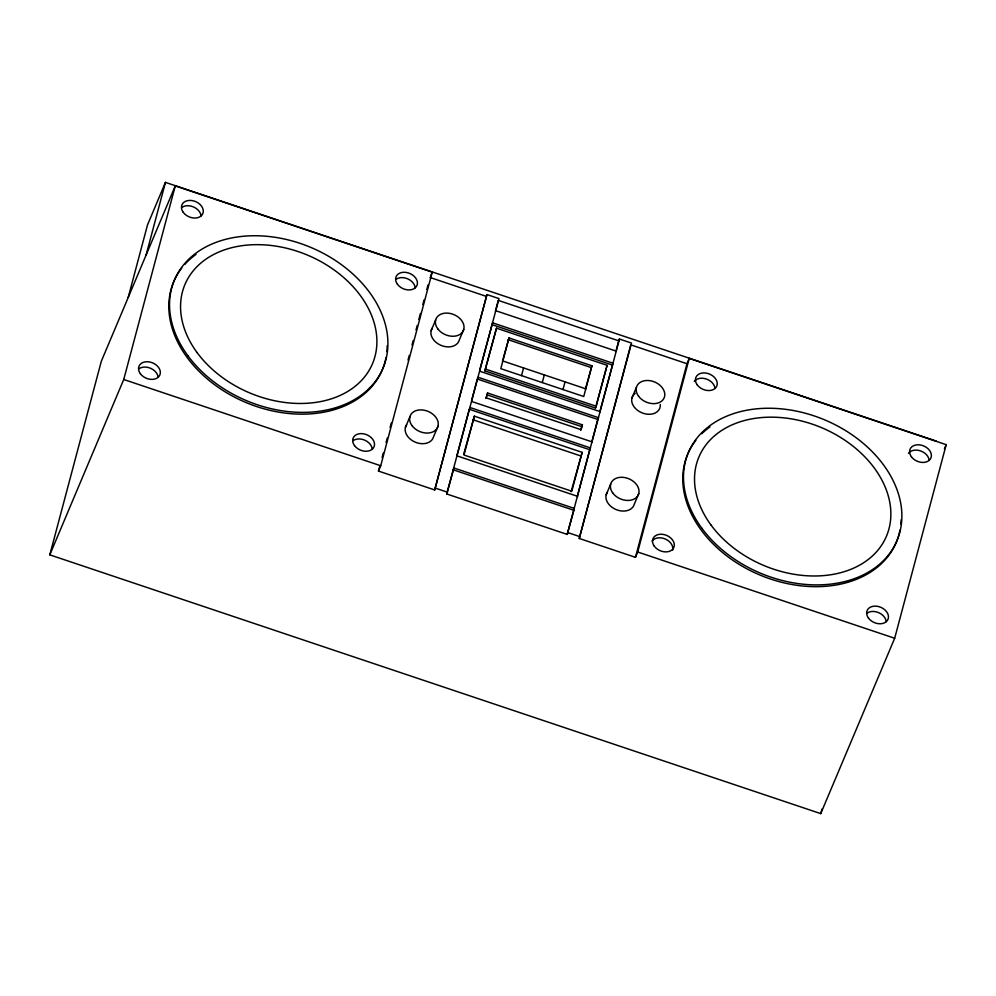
<?xml version="1.0" encoding="UTF-8"?>
<svg xmlns="http://www.w3.org/2000/svg" width="996" height="996" viewBox="0 0 996 996"><rect width="100%" height="100%" fill="white"/><g stroke="black" fill="none" stroke-linecap="round" stroke-linejoin="round"><path stroke-width="1.49" d="M49.8 554.859L101.318 361.262L175.259 185.903L432.239 272.157L380.721 465.755L378.48 471.071L434.704 489.945L486.957 294.567L499.008 298.613L446.743 493.979L567.21 534.416L619.462 339.038L631.514 343.085L579.249 538.463L635.46 557.324L637.701 552.008L689.22 358.411L946.2 444.664L894.682 638.262L820.741 813.62L49.8 554.859L123.741 379.501L175.259 185.903M128.198 297.493L147.52 224.897L165.448 182.38L936.389 441.141M146.126 254.976L165.448 182.38M378.48 471.071L379.688 466.564M382.078 457.562L383.273 453.055M386.075 442.56L387.27 438.053M390.071 427.545L391.266 423.051M408.036 360.017L409.232 355.51M412.033 345.002L413.228 340.508M416.017 330L417.224 325.493M418.818 319.492L420.412 313.491M422.814 304.49L424.01 299.983M426.798 289.475L428.006 284.981M434.704 489.945L486.957 294.567M446.743 493.979L453.927 468.008L574.393 508.446L567.21 534.416M456.791 456.218L469.278 409.281L589.744 449.719L590.491 447.939L470.025 407.513M471.656 400.38L477.333 379.028L597.787 419.465L598.534 417.698L478.08 377.26M479.723 370.051L492.572 322.816L613.026 363.241L599.791 411.946M495.398 311.138L498.261 300.381L618.715 340.819L619.462 339.038M484.865 370.923L496.506 328.182L607.099 365.308L596.206 406.268L595.459 408.036L484.865 370.923L496.506 328.182M463.7 454.101L474.345 416.166L582.15 452.358L571.804 491.227L463.999 455.035L474.345 416.166M485.874 398.425L487.592 392.997L582.386 424.819L581.091 429.699L486.297 397.877L487.592 392.997M502.482 361.324L508.968 337.943L591.923 365.781L583.743 396.508L500.801 368.669L508.968 337.943M521.53 375.629L523.572 367.947M542.272 382.589L544.314 374.907M563.001 389.548L565.056 381.866M585.424 389.162L591.923 365.781M580.668 430.247L582.386 424.819M571.106 491.775L582.15 452.358M595.459 408.036L607.099 365.308M577.257 496.643L589.744 449.719M591.736 442.236L597.787 419.465M615.852 351.576L618.715 340.819M579.249 538.463L630.767 344.853L686.979 363.727L689.22 358.411M635.46 557.324L686.979 363.727M820.741 813.62L821.937 809.113M430.558 276.141L432.239 272.157M431.168 330.585L435.65 319.965M405.422 427.384L409.904 416.764M463.763 329.39L459.281 340.022A14.865 10.906 22.9 0 1 440.606 345.189A14.865 10.906 22.9 0 1 432.376 328.008M438.003 426.201L433.521 436.821A14.865 10.906 22.9 0 1 414.846 441.987A14.865 10.906 22.9 0 1 406.629 424.806M631.937 397.977L636.419 387.344M606.178 494.775L610.66 484.143M638.772 493.58L634.29 504.213A14.865 10.906 22.9 0 1 615.615 509.367A14.865 10.906 22.9 0 1 607.386 492.198M944.42 448.897L946.2 444.664M429.998 277.473L486.21 296.335M495.784 310.715L616.25 351.14M491.825 324.584L612.279 365.009M508.221 339.711L591.176 367.561M502.843 360.988L585.785 388.826M485.612 369.155L596.206 406.268M479.686 371.209L600.152 411.647M486.845 394.777L581.639 426.599M471.643 401.463L592.097 441.888M472.851 419.714L580.656 455.894M457.152 455.907L577.605 496.344M453.18 469.788L573.646 510.213M123.741 379.501L380.721 465.755M637.701 552.008L894.682 638.262M435.451 488.165L447.49 492.211M567.957 532.648L579.996 536.682M386.037 357.527A113.22 83.104 22.9 0 1 243.634 401.513A113.22 83.104 22.9 0 1 181.857 267.899M184.708 264.488A113.22 83.104 22.9 0 1 196 254.378M387.195 345.699A113.22 83.104 22.9 0 1 386.884 351.675M652.131 541.052A11.317 8.304 22.9 0 1 665.44 539.085A11.317 8.304 22.9 0 1 672.624 550.203M867.13 613.113A11.317 8.304 22.9 0 1 878.846 612.727A11.317 8.304 22.9 0 1 886.216 621.641M396.097 279.266A11.317 8.304 22.9 0 1 407.812 278.892A11.317 8.304 22.9 0 1 415.195 287.794M353.169 440.606A11.317 8.304 22.9 0 1 364.885 440.22A11.317 8.304 22.9 0 1 372.267 449.134M181.944 207.392A11.317 8.304 22.9 0 1 193.672 207.006A11.317 8.304 22.9 0 1 201.043 215.92M139.017 368.732A11.317 8.304 22.9 0 1 150.745 368.346A11.317 8.304 22.9 0 1 158.115 377.26M694.312 381.493A11.317 8.304 22.9 0 1 706.251 378.978A11.317 8.304 22.9 0 1 715.004 388.428M660.298 404.513A14.865 10.906 22.9 0 1 641.362 412.568A14.865 10.906 22.9 0 1 635.236 393.308M899.998 530.034A113.22 83.104 22.9 0 1 757.595 574.02A113.22 83.104 22.9 0 1 695.818 440.406M701.782 433.733A113.22 83.104 22.9 0 1 709.961 426.886M901.131 519.7A113.22 83.104 22.9 0 1 900.845 524.182M908.464 453.367A11.317 8.304 22.9 0 1 920.404 450.852A11.317 8.304 22.9 0 1 929.144 460.314M354.514 445.598A11.317 8.304 22.9 0 0 373.388 448.001A11.317 8.304 22.9 0 0 362.905 433.708A11.317 8.304 22.9 0 0 354.514 445.598M397.441 284.271A11.317 8.304 22.9 0 0 416.316 286.661A11.317 8.304 22.9 0 0 405.833 272.381A11.317 8.304 22.9 0 0 397.441 284.271M183.289 212.385A11.317 8.304 22.9 0 0 202.163 214.787A11.317 8.304 22.9 0 0 191.68 200.507A11.317 8.304 22.9 0 0 183.289 212.385M140.361 373.724A11.317 8.304 22.9 0 0 159.236 376.115A11.317 8.304 22.9 0 0 148.753 361.834A11.317 8.304 22.9 0 0 140.361 373.724M197.021 352.497A101.804 74.725 22.9 0 0 366.74 374.048A101.804 74.725 22.9 0 0 272.468 245.639A101.804 74.725 22.9 0 0 197.021 352.497M710.982 525.004A101.804 74.725 22.9 0 0 880.701 546.555A101.804 74.725 22.9 0 0 786.429 418.146A101.804 74.725 22.9 0 0 710.982 525.004M187.846 355.684A113.22 83.104 22.9 0 0 376.613 379.65A113.22 83.104 22.9 0 0 271.759 236.836A113.22 83.104 22.9 0 0 187.846 355.684M654.322 546.231A11.317 8.304 22.9 0 0 673.196 548.622A11.317 8.304 22.9 0 0 662.713 534.342A11.317 8.304 22.9 0 0 654.322 546.231M868.475 618.105A11.317 8.304 22.9 0 0 887.349 620.508A11.317 8.304 22.9 0 0 876.866 606.228A11.317 8.304 22.9 0 0 868.475 618.105M911.402 456.778A11.317 8.304 22.9 0 0 930.276 459.168A11.317 8.304 22.9 0 0 919.794 444.888A11.317 8.304 22.9 0 0 911.402 456.778M697.25 384.892A11.317 8.304 22.9 0 0 716.124 387.295A11.317 8.304 22.9 0 0 705.641 373.014A11.317 8.304 22.9 0 0 697.25 384.892M701.807 528.191A113.22 83.104 22.9 0 0 890.573 552.158A113.22 83.104 22.9 0 0 785.72 409.344A113.22 83.104 22.9 0 0 701.807 528.191M437.779 328.829A14.865 10.906 22.9 0 0 462.555 331.979A14.865 10.906 22.9 0 0 448.798 313.23A14.865 10.906 22.9 0 0 437.779 328.829M412.02 425.628A14.865 10.906 22.9 0 0 436.796 428.778A14.865 10.906 22.9 0 0 423.039 410.028A14.865 10.906 22.9 0 0 412.02 425.628M612.789 493.02A14.865 10.906 22.9 0 0 637.565 496.157A14.865 10.906 22.9 0 0 623.807 477.42A14.865 10.906 22.9 0 0 612.789 493.02M638.548 396.209A14.865 10.906 22.9 0 0 663.324 399.359A14.865 10.906 22.9 0 0 649.554 380.621A14.865 10.906 22.9 0 0 638.548 396.209"/></g></svg>
